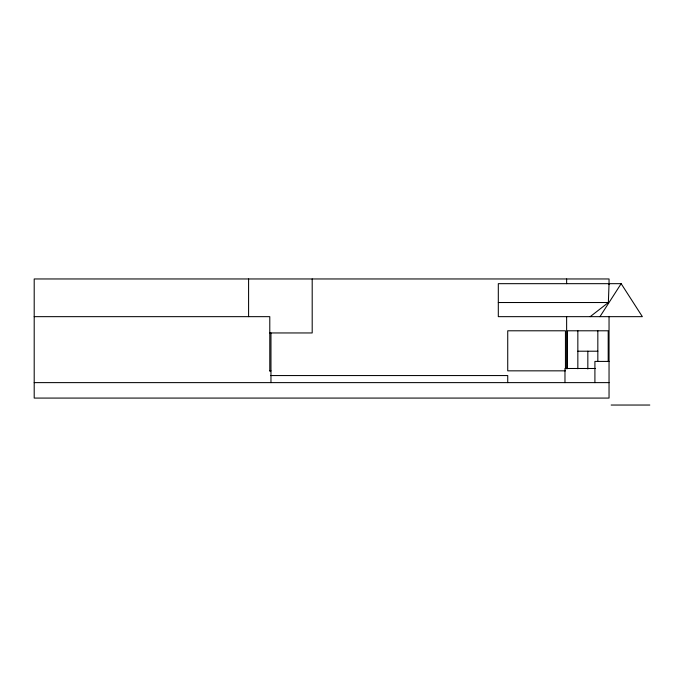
<?xml version="1.0" encoding="UTF-8"?>
<svg xmlns="http://www.w3.org/2000/svg" width="684" height="684" viewBox="0 0 684 684"><rect width="100%" height="100%" fill="white"/><g stroke="black" fill="none" stroke-linecap="round" stroke-linejoin="round"><path stroke-width="1.03" d="M590.198 316.658L608.367 302.525L609.042 283.672M599.954 316.658L621.158 283.672L642.361 316.658L498.311 316.658L498.311 283.672L621.158 283.672M498.311 302.525L608.367 302.525M34.2 316.658L269.787 316.658L269.787 371.027M269.787 332.954L312.195 332.954L312.195 278.961M577.843 351.208L597.833 351.208M609.042 361.417L594.909 361.417L594.909 382.621M595.405 368.488L564.975 368.488L564.975 382.621M269.787 370.839L270.967 370.839M565.454 370.839L507.733 370.839L507.733 330.791L565.454 330.791L565.454 368.736M270.855 375.559L507.733 375.559L507.733 382.621M34.2 382.621L609.042 382.621M611.154 405.039L649.8 405.039M609.042 284.305L609.042 278.961L34.2 278.961L34.2 398.079L609.042 398.079L609.042 316.367M608.204 361.357L608.204 330.791L567.472 330.791L567.472 368.736M597.833 330.791L597.833 361.545M587.838 351.208L587.838 369.009M577.843 330.791L577.843 368.779M566.634 278.961L566.634 283.672M566.634 316.658L566.634 368.787M270.967 332.954L270.967 382.621M248.591 278.961L248.591 316.658"/></g></svg>
